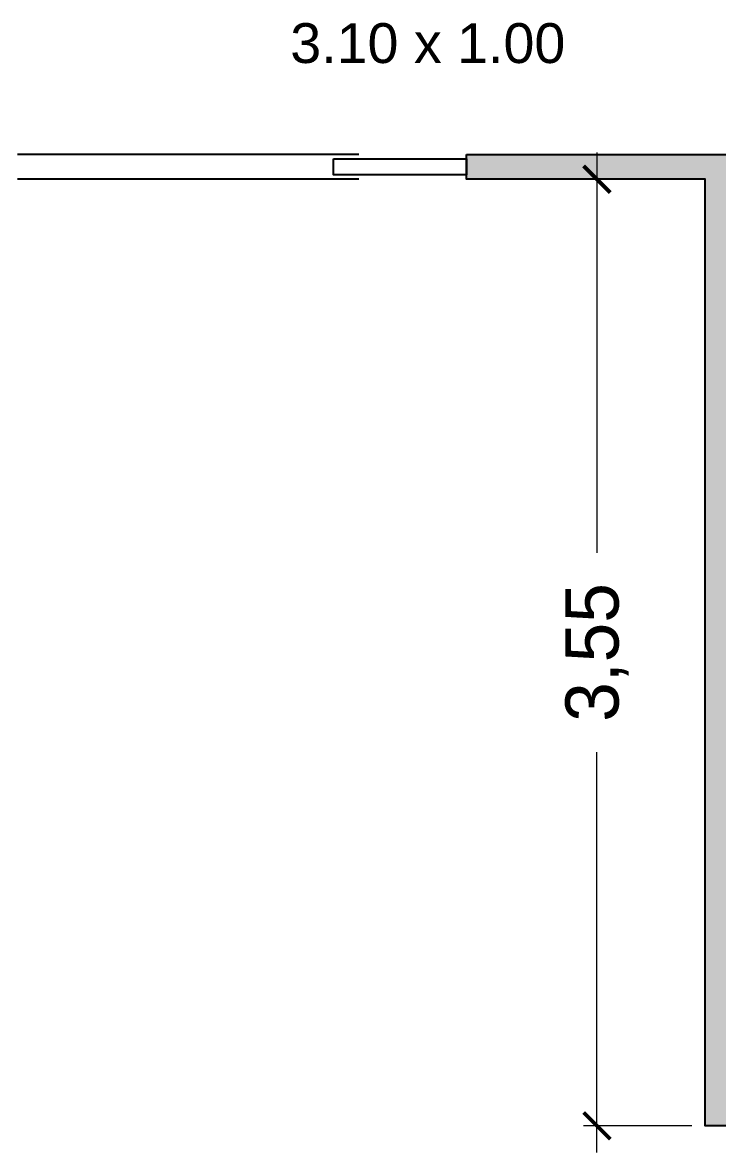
# Model space of a CAD drawing. Header units: millimetres. Extents: x 1.3 to 27.5, y 1.1 to 13.6.
# Drawn here: x 7.529 to 10.138, y 1.839 to 6.08 of the extents above; entities that cross this region are included whole.
import ezdxf

# ---------------------------------------------------------------- set-up
doc = ezdxf.new("R2010")
doc.units = ezdxf.units.MM
doc.layers.get('0').update_dxf_attribs({"lineweight": 5})
doc.layers.get('Defpoints').update_dxf_attribs({"lineweight": 5})
for name, color, linetype in [('PDF_Texto', 7, 'Continuous'), ('U-00-Carpinteria-Puerta', 7, 'Continuous'), ('U-00-Muro-PANELES MADERA', 36, 'Continuous')]:
    doc.layers.add(name, color=color, linetype=linetype)
doc.layers.add('U-00-Grafica-Hatch-Madera', color=7, linetype='Continuous', true_color=0xb8a47a)
doc.layers.add('U-Muros', color=7, linetype='Continuous', lineweight=30)
doc.styles.add('COTAS2', font='stylu.ttf')
doc.styles.add('PDF Arial', font='arial.ttf')
doc.dimstyles.new('JOSE', dxfattribs={"dimscale": 0, "dimtxt": 0.2, "dimasz": 0.1, "dimexe": 0.05, "dimexo": 0.05, "dimgap": 0.05, "dimtad": 0, "dimzin": 1, "dimtxsty": 'COTAS2', "dimblk": 'ARCHTICK', "dimcen": 0.1, "dimdle": 0.1, "dimclrd": 8, "dimclre": 8, "dimclrt": 256, "dimaunit": 1, "dimadec": 4, "dimazin": 0, "dimtfac": 1, "dimtmove": 1, "dimatfit": 3, "dimldrblk": 'ARCHTICK', "dimfxl": 1, "dimlwd": 5, "dimlwe": 5, "dimarcsym": 1})

# ---------------------------------------------------------------- blocks, each defined once
blk = doc.blocks.new('_ARCHTICK')
at = {"color": 0, "linetype": 'ByBlock', "const_width": 0.15}
blk.add_lwpolyline([(-0.5, -0.5), (0.5, 0.5)], dxfattribs=at)
blk = doc.blocks.new('*D17')
at = {"layer": 'Defpoints', "color": 0, "transparency": 16777216}
for p in [(10.0919, 5.4927), (9.6856, 1.9387), (10.0919, 1.9387)]:
    blk.add_point(p, dxfattribs=at)
at = {"layer": 'U-Muros', "color": 8, "lineweight": 5, "transparency": 16777216}
for p, q in [((9.6856, 5.5927), (9.6856, 4.0902)), ((10.0419, 5.4927), (9.6356, 5.4927)), ((9.6856, 1.8387), (9.6856, 3.3413)), ((10.0419, 1.9387), (9.6356, 1.9387))]:
    blk.add_line(p, q, dxfattribs=at)
at = {"layer": 'U-Muros', "color": 8, "lineweight": 5, "transparency": 16777216, "xscale": 0.1, "yscale": 0.1, "zscale": 0.1}
for p, rotation in [((9.6856, 5.4927), 90), ((9.6856, 1.9387), 270)]:
    blk.add_blockref('_ARCHTICK', p, dxfattribs=dict(at, rotation=rotation))
at = {"layer": 'U-Muros', "transparency": 16777216, "insert": (9.6856, 3.7157), "char_height": 0.2, "attachment_point": 5, "rotation": 90, "style": 'COTAS2'}
blk.add_mtext('3,55', dxfattribs=at)

msp = doc.modelspace()

# ---------------------------------------------------------------- hatches: boundary and pattern name
at = {"layer": 'U-00-Grafica-Hatch-Madera', "true_color": 0x784a3b}
h = msp.add_hatch(color=27, dxfattribs=at)
h.dxf.hatch_style = 1
h.paths.add_polyline_path([(9.1958, 5.5847), (10.1839, 5.5847), (10.1839, 1.9387), (10.0919, 1.9387), (10.0919, 5.4927), (9.1958, 5.4927)])

# ---------------------------------------------------------------- linework, layer by layer
at = {"layer": 'U-00-Carpinteria-Puerta'}
msp.add_lwpolyline([(8.6958, 5.5686), (9.1958, 5.5686), (9.1958, 5.5089), (8.6958, 5.5089)], close=True, dxfattribs=at)
at = {"layer": 'U-00-Muro-PANELES MADERA'}
for p, q in [((8.7919, 5.5847), (7.5098, 5.5847)), ((8.7919, 5.4927), (7.5098, 5.4927)), ((10.0919, 1.9387), (10.0919, 5.4927)), ((10.1839, 1.9387), (10.0919, 1.9387))]:
    msp.add_line(p, q, dxfattribs=at)
msp.add_lwpolyline([(9.1958, 5.5847), (10.1839, 5.5847), (10.1839, 1.9387), (10.0919, 1.9387), (10.0919, 5.4927), (9.1958, 5.4927)], close=True, dxfattribs=at)

# ---------------------------------------------------------------- texts
at = {"layer": 'PDF_Texto', "insert": (8.5341, 5.9267), "char_height": 0.14941, "attachment_point": 7, "style": 'PDF Arial'}
msp.add_mtext('3.10 x 1.00', dxfattribs=at)

# ---------------------------------------------------------------- dimensions: what is measured, and where the dimension line sits
at = {"layer": 'U-Muros'}
dim = msp.add_aligned_dim(p1=(10.0919, 5.4927), p2=(10.0919, 1.9387), distance=-0.4063, dimstyle='JOSE', override={"dimscale": 1}, dxfattribs=at)
dim.commit()
dim.dimension.update_dxf_attribs({"geometry": '*D17', "text_midpoint": (9.6856, 3.7157)})

doc.saveas('drawing.dxf')
